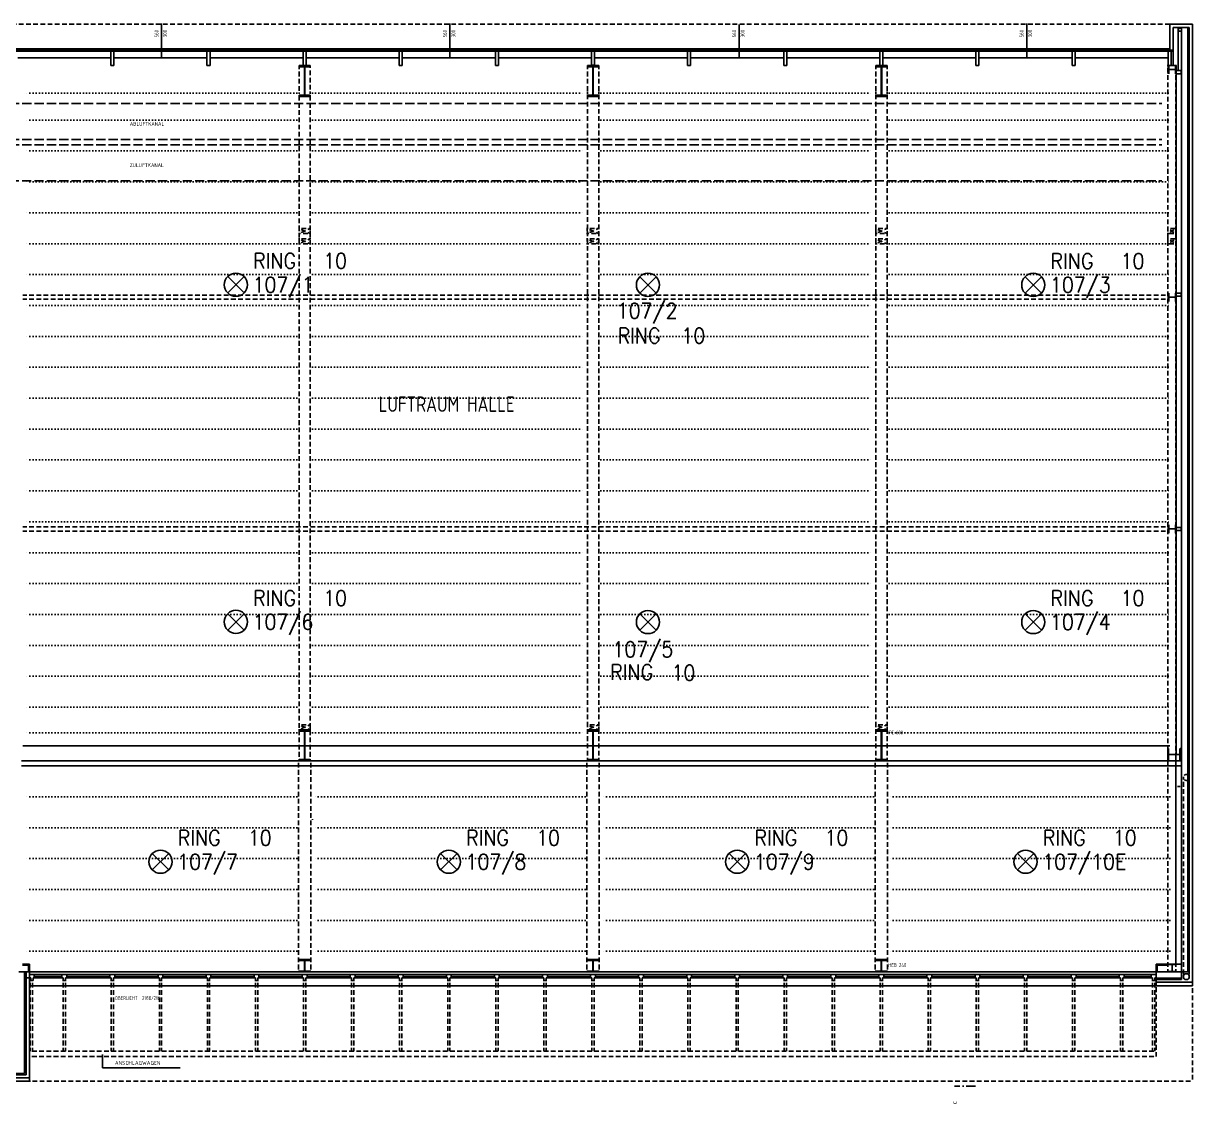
# Model space of a CAD drawing. Extents: x -85 to 7936, y -77 to 3090.
# Drawn here: x 5665 to 7936, y 844 to 2942 of the extents above; entities that cross this region are included whole.
import ezdxf
from ezdxf.enums import TextEntityAlignment as Align

# ---------------------------------------------------------------- set-up
doc = ezdxf.new("R2010")
doc.units = 0
doc.header["$LTSCALE"] = 120
for name, pattern in [('Z$0$ACHSE', [0.115, 0, -0.04, 0.075, 0]), ('Z$0$PUNKT_1MM', [0.05, 0, -0.05]), ('Z$0$STRICH_3_1MM_KANTEN', [0.2, 0.15, -0.05]), ('Z$0$STRICHPUNKT_3_1_1MM_ACHSEN', [0.25, 0.15, -0.05, 0, -0.05])]:
    doc.linetypes.add(name, pattern=pattern)
doc.layers.get('0').update_dxf_attribs({"linetype": 'CONTINUOUS'})
doc.layers.add('SECO-BRAND', color=240, linetype='CONTINUOUS')
doc.layers.add('SECO-BRAND_LOOP', color=81, linetype='CONTINUOUS')
doc.styles.add('ROMANS', font='romans.shx', dxfattribs={"width": 0.9})
doc.styles.add('SMALL', font='ISO.SHX', dxfattribs={"height": 12.5})

# ---------------------------------------------------------------- blocks, each defined once
blk = doc.blocks.new('SecoS-opt')
for p, q in [((0.159, 0.159), (-0.159, -0.159)), ((-0.159, 0.159), (0.159, -0.159))]:
    blk.add_line(p, q)
blk.add_circle((0, 0), 0.225)
at = {"style": 'ROMANS', "width": 0.9, "flags": 1}
for tag, p in [('PRODUKT_1', (-0.344, -0.147)), ('PRODUKT_2', (-0.344, -0.597)), ('TECHNIK', (-0.344, -1.049)), ('SECOPOS', (-0.344, -1.511))]:
    blk.add_attdef(tag, text='', height=0.3, dxfattribs=at).set_placement(p, align=Align.RIGHT)
at = {"color": 81, "style": 'ROMANS', "width": 0.9}
for tag, p in [('MELDERNUMMER', (0.33, -0.131)), ('LINE_1', (0.33, -0.989)), ('LINE_2', (0.33, -1.441)), ('ZUSATZTEXT', (0.33, -1.886))]:
    blk.add_attdef(tag, p, '', height=0.3, dxfattribs=at)
at = {"layer": 'SECO-BRAND_LOOP', "color": 7, "style": 'ROMANS', "width": 0.8, "flags": 8}
blk.add_attdef('RING', (0.33, -0.579), '', height=0.3, dxfattribs=at)
at = {"layer": 'SECO-BRAND_LOOP', "color": 7, "style": 'ROMANS', "width": 0.8}
blk.add_attdef('RINGNUMMER', (1.294, -0.579), '', height=0.3, dxfattribs=at)

msp = doc.modelspace()

# ---------------------------------------------------------------- linework, layer by layer
at = {"color": 252, "linetype": 'Z$0$ACHSE'}
for p, q in [((5091.5, 2940), (7891.5, 2940)), ((6200.5, 2806), (6200.5, 2857.6)), ((6222.5, 2808.4), (6222.5, 2860)), ((6760.5, 2806), (6760.5, 2860)), ((6782.5, 2806), (6782.5, 2860)), ((7320.5, 2806), (7320.5, 2860)), ((7342.5, 2806), (7342.5, 2860)), ((7888.1, 2860), (7888.1, 1100)), ((7903.7, 2860), (7903.7, 1100)), ((6200.5, 2806), (6200.5, 1510)), ((6222.5, 2806), (6222.5, 1510)), ((6760.5, 2808.4), (6760.5, 1510)), ((6782.5, 2808.4), (6782.5, 1510)), ((7320.5, 2808.4), (7320.5, 1510)), ((7342.5, 2808.4), (7342.5, 1510)), ((6200.5, 2543.5), (6222.5, 2543.5)), ((6200.5, 2533.5), (6222.5, 2543.5)), ((6200.5, 2543.5), (6222.5, 2533.5)), ((6200.5, 2533.5), (6200.5, 2543.5)), ((6222.5, 2543.5), (6222.5, 2533.5)), ((6760.2, 2533.5), (6760.2, 2543.5)), ((6760.2, 2543.5), (6782.2, 2543.5)), ((6760.2, 2533.5), (6782.2, 2543.5)), ((6760.2, 2543.5), (6782.2, 2533.5)), ((6782.2, 2543.5), (6782.2, 2533.5)), ((7320.5, 2533.5), (7320.5, 2543.5)), ((7320.5, 2543.5), (7342.5, 2543.5)), ((7320.5, 2533.5), (7342.5, 2543.5)), ((7320.5, 2543.5), (7342.5, 2533.5)), ((7342.5, 2543.5), (7342.5, 2533.5)), ((7888.1, 2533.5), (7903.7, 2543.5)), ((7888.1, 2543.5), (7903.7, 2533.5)), ((7888.1, 2543.5), (7904.2, 2543.5)), ((7888.1, 2533.5), (7888.1, 2543.5)), ((7903.7, 2543.5), (7903.7, 2533.5)), ((6222.5, 2533.5), (6200.5, 2533.5)), ((6200.5, 2523.5), (6222.5, 2523.5)), ((6200.5, 2513.5), (6222.5, 2523.5)), ((6200.5, 2523.5), (6222.5, 2513.5)), ((6200.5, 2513.5), (6200.5, 2523.5)), ((6222.5, 2523.5), (6222.5, 2513.5)), ((6782.2, 2533.5), (6760.2, 2533.5)), ((6760.2, 2513.5), (6760.2, 2523.5)), ((6760.2, 2523.5), (6782.2, 2523.5)), ((6760.2, 2513.5), (6782.2, 2523.5)), ((6760.2, 2523.5), (6782.2, 2513.5)), ((6782.2, 2523.5), (6782.2, 2513.5)), ((7342.5, 2533.5), (7320.5, 2533.5)), ((7320.5, 2513.5), (7320.5, 2523.5)), ((7320.5, 2523.5), (7342.5, 2523.5)), ((7320.5, 2513.5), (7342.5, 2523.5)), ((7320.5, 2523.5), (7342.5, 2513.5)), ((7342.5, 2523.5), (7342.5, 2513.5)), ((7904.2, 2533.5), (7888.1, 2533.5)), ((7888.1, 2523.5), (7903.7, 2513.5)), ((7888.1, 2513.5), (7903.7, 2523.5)), ((7888.1, 2523.5), (7904.2, 2523.5)), ((7888.1, 2513.5), (7888.1, 2523.5)), ((7903.7, 2523.5), (7903.7, 2513.5)), ((6222.5, 2513.5), (6200.5, 2513.5)), ((6782.2, 2513.5), (6760.2, 2513.5)), ((7342.5, 2513.5), (7320.5, 2513.5)), ((7904.2, 2513.5), (7888.1, 2513.5)), ((7888.5, 2414), (5664, 2414)), ((7888.5, 2406), (5664, 2406)), ((7888.5, 1964), (5664, 1964)), ((7888.5, 1956), (5664, 1956)), ((6200.5, 1580), (6222.5, 1580)), ((6200.5, 1570), (6222.5, 1580)), ((6200.5, 1580), (6222.5, 1570)), ((6200.5, 1570), (6200.5, 1580)), ((6222.5, 1570), (6200.5, 1570)), ((6222.5, 1580), (6222.5, 1570)), ((6760.5, 1570), (6760.5, 1580)), ((6760.5, 1580), (6782.5, 1580)), ((6760.5, 1570), (6782.5, 1580)), ((6760.5, 1580), (6782.5, 1570)), ((6782.5, 1570), (6760.5, 1570)), ((6782.5, 1580), (6782.5, 1570)), ((7320.5, 1570), (7320.5, 1580)), ((7320.5, 1580), (7342.5, 1580)), ((7320.5, 1570), (7342.5, 1580)), ((7320.5, 1580), (7342.5, 1570)), ((7342.5, 1570), (7320.5, 1570)), ((7342.5, 1580), (7342.5, 1570)), ((6199.5, 1100), (6199.5, 1510)), ((6223.5, 1100), (6223.5, 1510)), ((6759.5, 1100), (6759.5, 1510)), ((6783.5, 1100), (6783.5, 1510)), ((7319.5, 1100), (7319.5, 1510)), ((7343.5, 1100), (7343.5, 1510)), ((7918, 1090.7), (7918, 1477.6)), ((7929.5, 1090.7), (7929.5, 1477.6)), ((5678.5, 1083.5), (5678.5, 946)), ((5682.9, 1083.5), (5682.9, 946)), ((5742.6, 1083.5), (5742.6, 946)), ((5747, 1083.5), (5747, 946)), ((5835.9, 1083.5), (5835.9, 946)), ((5840.3, 1083.5), (5840.3, 946)), ((5929.3, 1083.5), (5929.3, 946)), ((5933.7, 1083.5), (5933.7, 946)), ((6022.6, 1083.5), (6022.6, 946)), ((6027, 1083.5), (6027, 946)), ((6115.9, 1083.5), (6115.9, 946)), ((6120.3, 1083.5), (6120.3, 946)), ((6209.3, 1083.5), (6209.3, 946)), ((6213.7, 1083.5), (6213.7, 946)), ((6302.6, 1083.5), (6302.6, 946)), ((6307, 1083.5), (6307, 946)), ((6395.9, 1083.5), (6395.9, 946)), ((6400.3, 1083.5), (6400.3, 946)), ((6489.3, 1083.5), (6489.3, 946)), ((6493.7, 1083.5), (6493.7, 946)), ((6582.6, 1083.5), (6582.6, 946)), ((6587, 1083.5), (6587, 946)), ((6675.9, 1083.5), (6675.9, 946)), ((6680.3, 1083.5), (6680.3, 946)), ((6769.3, 1083.5), (6769.3, 946)), ((6773.7, 1083.5), (6773.7, 946)), ((6862.6, 1083.5), (6862.6, 946)), ((6867, 1083.5), (6867, 946)), ((6955.9, 1083.5), (6955.9, 946)), ((6960.3, 1083.5), (6960.3, 946)), ((7049.3, 1083.5), (7049.3, 946)), ((7053.7, 1083.5), (7053.7, 946)), ((7142.6, 1083.5), (7142.6, 946)), ((7147, 1083.5), (7147, 946)), ((7235.9, 1083.5), (7235.9, 946)), ((7240.3, 1083.5), (7240.3, 946)), ((7329.3, 1083.5), (7329.3, 946)), ((7333.7, 1083.5), (7333.7, 946)), ((7422.6, 1083.5), (7422.6, 946)), ((7427, 1083.5), (7427, 946)), ((7515.9, 1083.5), (7515.9, 946)), ((7520.3, 1083.5), (7520.3, 946)), ((7609.3, 1083.5), (7609.3, 946)), ((7613.7, 1083.5), (7613.7, 946)), ((7702.6, 1083.5), (7702.6, 946)), ((7707, 1083.5), (7707, 946)), ((7795.9, 1083.5), (7795.9, 946)), ((7800.3, 1083.5), (7800.3, 946)), ((7858.1, 1083.5), (7858.1, 946)), ((7862.5, 1083.5), (7862.5, 946)), ((7865, 1075), (7865, 936)), ((7936, 1073), (7936, 891)), ((5677, 946), (7865, 946)), ((5677, 936), (7865, 936)), ((5678, 888), (7936, 888))]:
    msp.add_line(p, q, dxfattribs=at)
at = {"color": 252, "linetype": 'Continuous'}
for p, q in [((5933.7, 2941.8), (5933.7, 2875)), ((6493.7, 2941.8), (6493.7, 2875)), ((7055.3, 2939.3), (7055.3, 2875)), ((7613.7, 2941.8), (7613.7, 2877.5)), ((7936, 2940), (7891.5, 2940)), ((7891.5, 2940), (7891.5, 2890)), ((7929.5, 2933.5), (7898, 2933.5)), ((7898, 2933.5), (7898, 2860)), ((7908, 2933.5), (7908, 2850)), ((7908.3, 2932.6), (7914.3, 2932.6)), ((7908.3, 2926.6), (7908.3, 2932.6)), ((7914.3, 2926.6), (7914.3, 2932.6)), ((7914.5, 2824.9), (7914.5, 2933.5)), ((7926.5, 2933.5), (7926.5, 1099.9)), ((7929.5, 2933.5), (7929.5, 1424)), ((7936, 2940), (7936, 1073)), ((6493.7, 2926.7), (6493.7, 2875)), ((7613.7, 2924.2), (7613.7, 2875)), ((7908.3, 2926.6), (7914.3, 2926.6)), ((5085.3, 2889.9), (7898, 2889.9)), ((5091.5, 2892.5), (7891.5, 2892.5)), ((5648.5, 2887.5), (7898, 2887.5)), ((5835.1, 2860), (5835.1, 2887.5)), ((5835.1, 2887.5), (5841.1, 2887.5)), ((5838.1, 2887.5), (5838.1, 2889.9)), ((5841.1, 2860), (5841.1, 2887.5)), ((6021.8, 2887.5), (6027.8, 2887.5)), ((6021.8, 2860), (6021.8, 2887.5)), ((6024.8, 2887.5), (6024.8, 2889.9)), ((6027.8, 2860), (6027.8, 2887.5)), ((6208.5, 2860), (6208.5, 2887.5)), ((6208.5, 2887.5), (6214.5, 2887.5)), ((6211.5, 2887.5), (6211.5, 2889.9)), ((6214.5, 2860), (6214.5, 2887.5)), ((6395.1, 2860), (6395.1, 2887.5)), ((6395.1, 2887.5), (6401.1, 2887.5)), ((6398.1, 2887.5), (6398.1, 2889.9)), ((6401.1, 2860), (6401.1, 2887.5)), ((6581.8, 2860), (6581.8, 2887.5)), ((6581.8, 2887.5), (6587.8, 2887.5)), ((6584.8, 2887.5), (6584.8, 2889.9)), ((6587.8, 2860), (6587.8, 2887.5)), ((6768.5, 2860.8), (6768.5, 2887.5)), ((6768.5, 2887.5), (6774.5, 2887.5)), ((6771.5, 2887.5), (6771.5, 2889.9)), ((6774.5, 2860.8), (6774.5, 2887.5)), ((6955.1, 2860), (6955.1, 2887.5)), ((6955.1, 2887.5), (6961.1, 2887.5)), ((6958.1, 2887.5), (6958.1, 2889.9)), ((6961.1, 2860), (6961.1, 2887.5)), ((7141.8, 2860), (7141.8, 2887.5)), ((7141.8, 2887.5), (7147.8, 2887.5)), ((7144.8, 2887.5), (7144.8, 2889.9)), ((7147.8, 2860), (7147.8, 2887.5)), ((7328.5, 2860), (7328.5, 2887.5)), ((7328.5, 2887.5), (7334.5, 2887.5)), ((7331.5, 2887.5), (7331.5, 2889.9)), ((7334.5, 2860), (7334.5, 2887.5)), ((7515.1, 2860), (7515.1, 2887.5)), ((7515.1, 2887.5), (7521.1, 2887.5)), ((7518.1, 2887.5), (7518.1, 2889.9)), ((7521.1, 2860), (7521.1, 2887.5)), ((7701.8, 2860), (7701.8, 2887.5)), ((7701.8, 2887.5), (7707.8, 2887.5)), ((7704.8, 2887.5), (7704.8, 2889.9)), ((7707.8, 2860), (7707.8, 2887.5)), ((7888.5, 2860), (7888.5, 2887.5)), ((7888.5, 2887.5), (7894.5, 2887.5)), ((7891.5, 2890), (7891.5, 2887.4)), ((7894.5, 2860), (7894.5, 2887.5)), ((5654.5, 2875), (5835.1, 2875)), ((5841.1, 2875), (6021.8, 2875)), ((6027.8, 2875), (6208.5, 2875)), ((6214.5, 2875), (6395.1, 2875)), ((6401.1, 2875), (6581.8, 2875)), ((6587.8, 2875), (6768.5, 2875)), ((6774.5, 2875), (6955.1, 2875)), ((6961.1, 2875), (7141.8, 2875)), ((7147.8, 2875), (7328.5, 2875)), ((7334.5, 2875), (7515.1, 2875)), ((7521.1, 2875), (7701.8, 2875)), ((7707.8, 2875), (7888.5, 2875)), ((7888.5, 2875), (7888.5, 2860)), ((5835.1, 2860), (5841.1, 2860)), ((6021.8, 2860), (6027.8, 2860)), ((6222.5, 2860), (6200.5, 2860)), ((6200.5, 2857.6), (6200.5, 2860)), ((6222.5, 2857.6), (6200.5, 2857.6)), ((6208.5, 2860), (6214.5, 2860)), ((6210.9, 2860), (6210.9, 2800)), ((6211.5, 2860), (6211.5, 2806)), ((6212.1, 2860), (6212.1, 2800)), ((6222.5, 2860), (6222.5, 2857.6)), ((6395.1, 2860), (6401.1, 2860)), ((6581.8, 2860), (6587.8, 2860)), ((6782.5, 2860), (6760.5, 2860)), ((6760.5, 2857.6), (6760.5, 2860)), ((6782.5, 2857.6), (6760.5, 2857.6)), ((6768.5, 2860.8), (6774.5, 2860.8)), ((6770.9, 2860), (6770.9, 2800)), ((6771.5, 2860), (6771.5, 2806)), ((6772.1, 2860), (6772.1, 2800)), ((6782.5, 2860), (6782.5, 2857.6)), ((6955.1, 2860), (6961.1, 2860)), ((7141.8, 2860), (7147.8, 2860)), ((7342.5, 2860), (7320.5, 2860)), ((7320.5, 2857.6), (7320.5, 2860)), ((7342.5, 2857.6), (7320.5, 2857.6)), ((7328.5, 2860), (7334.5, 2860)), ((7330.9, 2860), (7330.9, 2800)), ((7331.5, 2860), (7331.5, 2806)), ((7332.1, 2860), (7332.1, 2800)), ((7342.5, 2860), (7342.5, 2857.6)), ((7515.1, 2860), (7521.1, 2860)), ((7701.8, 2860), (7707.8, 2860)), ((7904.2, 2860), (7888.5, 2860)), ((7888.5, 2860), (7894.5, 2860)), ((7888.5, 2860), (7888.5, 2844)), ((7888.5, 2859.9), (7888.5, 2860)), ((7888.5, 2852), (7903.7, 2852)), ((7889.5, 2860), (7889.5, 2844)), ((7902.7, 2860), (7902.7, 2844)), ((7903.7, 2860), (7903.7, 2844)), ((7903.7, 2850), (7913.7, 2850)), ((7903.7, 2844), (7913.7, 2844)), ((7904.2, 2860), (7904.2, 1522)), ((7913.7, 2844), (7913.7, 2850)), ((7914.5, 2860), (7914.5, 1085)), ((6222.5, 2802.4), (6200.5, 2802.4)), ((6200.5, 2802.4), (6200.5, 2800)), ((6222.5, 2800), (6200.5, 2800)), ((6222.5, 2802.4), (6222.5, 2800)), ((6760.5, 2802.4), (6760.5, 2800)), ((6782.5, 2802.4), (6760.5, 2802.4)), ((6782.5, 2800), (6760.5, 2800)), ((6782.5, 2802.4), (6782.5, 2800)), ((7320.5, 2802.4), (7320.5, 2800)), ((7342.5, 2802.4), (7320.5, 2802.4)), ((7342.5, 2800), (7320.5, 2800)), ((7342.5, 2802.4), (7342.5, 2800)), ((7888.5, 2418), (7888.5, 2402)), ((7888.5, 2410), (7903.7, 2410)), ((7889.5, 2418), (7889.5, 2402)), ((7902.7, 2418), (7902.7, 2402)), ((7903.7, 2418), (7903.7, 2402)), ((7903.7, 2418), (7913.7, 2418)), ((7903.7, 2412), (7913.7, 2412)), ((7913.7, 2412), (7913.7, 2418)), ((7888.5, 1968), (7888.5, 1952)), ((7888.5, 1960), (7903.7, 1960)), ((7889.5, 1968), (7889.5, 1952)), ((7902.7, 1968), (7902.7, 1952)), ((7903.7, 1968), (7903.7, 1952)), ((7903.7, 1963), (7913.7, 1963)), ((7903.7, 1957), (7913.7, 1957)), ((7913.7, 1957), (7913.7, 1963)), ((6222.5, 1570), (6200.5, 1570)), ((6200.5, 1567.6), (6200.5, 1570)), ((6222.5, 1567.6), (6200.5, 1567.6)), ((6210.9, 1570), (6210.9, 1510)), ((6211.5, 1570), (6211.5, 1516)), ((6212.1, 1570), (6212.1, 1510)), ((6222.5, 1570), (6222.5, 1567.6)), ((6782.5, 1570), (6760.5, 1570)), ((6760.5, 1567.6), (6760.5, 1570)), ((6782.5, 1567.6), (6760.5, 1567.6)), ((6770.9, 1570), (6770.9, 1510)), ((6771.5, 1570), (6771.5, 1516)), ((6772.1, 1570), (6772.1, 1510)), ((6782.5, 1570), (6782.5, 1567.6)), ((7342.5, 1570), (7320.5, 1570)), ((7320.5, 1567.6), (7320.5, 1570)), ((7342.5, 1567.6), (7320.5, 1567.6)), ((7330.9, 1570), (7330.9, 1510)), ((7331.5, 1570), (7331.5, 1516)), ((7332.1, 1570), (7332.1, 1510)), ((7342.5, 1570), (7342.5, 1567.6)), ((5664, 1539), (7891.5, 1539)), ((7888.1, 1510), (7888.1, 1534)), ((7889.1, 1510), (7889.1, 1534)), ((7911.1, 1522), (7889.1, 1522)), ((7903.7, 1522), (7903.7, 1115.2)), ((7911.1, 1510), (7911.1, 1534)), ((7912.1, 1510), (7912.1, 1534)), ((7912.1, 1534), (7914.5, 1534)), ((7914.5, 1534), (7914.5, 1510)), ((5661.5, 1510), (7914.5, 1510)), ((7914.5, 1500), (5661.5, 1500)), ((6222.5, 1512.4), (6200.5, 1512.4)), ((6200.5, 1512.4), (6200.5, 1510)), ((6222.5, 1510), (6200.5, 1510)), ((6222.5, 1512.4), (6222.5, 1510)), ((6760.5, 1512.4), (6760.5, 1510)), ((6782.5, 1512.4), (6760.5, 1512.4)), ((6782.5, 1510), (6760.5, 1510)), ((6782.5, 1512.4), (6782.5, 1510)), ((7320.5, 1512.4), (7320.5, 1510)), ((7342.5, 1512.4), (7320.5, 1512.4)), ((7342.5, 1510), (7320.5, 1510)), ((7342.5, 1512.4), (7342.5, 1510)), ((7912.1, 1510), (7914.5, 1510)), ((7906.5, 1460), (7911.5, 1460)), ((7929.5, 1424), (7929.5, 1100)), ((6226.5, 1396.7), (6226.5, 1395)), ((5663.5, 1115.2), (5677, 1115.2)), ((5663.5, 1113.2), (5675, 1113.2)), ((5675, 1113.2), (5675, 1100)), ((5677, 1115.2), (5677, 1100)), ((6223.5, 1124.1), (6199.5, 1124.1)), ((6199.5, 1122.4), (6199.5, 1124.1)), ((6223.5, 1124), (6199.5, 1124)), ((6223.5, 1122.4), (6199.5, 1122.4)), ((6211, 1122.4), (6211, 1100)), ((6212, 1122.4), (6212, 1100)), ((6223.5, 1124.1), (6223.5, 1122.4)), ((6759.5, 1122.4), (6759.5, 1124.1)), ((6783.5, 1124.1), (6759.5, 1124.1)), ((6783.5, 1124), (6759.5, 1124)), ((6783.5, 1122.4), (6759.5, 1122.4)), ((6771, 1122.4), (6771, 1100)), ((6772, 1122.4), (6772, 1100)), ((6783.5, 1124.1), (6783.5, 1122.4)), ((7319.5, 1122.4), (7319.5, 1124.1)), ((7343.5, 1124.1), (7319.5, 1124.1)), ((7343.5, 1124), (7319.5, 1124)), ((7343.5, 1122.4), (7319.5, 1122.4)), ((7331, 1122.4), (7331, 1100)), ((7332, 1122.4), (7332, 1100)), ((7343.5, 1124.1), (7343.5, 1122.4)), ((7888.1, 1115.2), (7865, 1115.2)), ((7865, 1115.2), (7865, 1100)), ((7867, 1113.2), (7867, 1100)), ((7888.1, 1113.2), (7867, 1113.2)), ((7904.1, 1115.2), (7888.1, 1115.2)), ((7904.1, 1114.2), (7888.1, 1114.2)), ((7896.1, 1115.2), (7896.1, 1100)), ((7904.1, 1115.2), (7914.5, 1115.2)), ((5656.4, 1100), (7891.5, 1100)), ((5667.5, 903), (5667.5, 1100)), ((5670.5, 900), (5670.5, 1100)), ((5677, 888), (5677, 1100)), ((5677, 1095), (7865, 1095)), ((5686.4, 1088.5), (5686.4, 1095)), ((5686.4, 1091), (5740.1, 1091)), ((5740.1, 1088.5), (5740.1, 1095)), ((5749.5, 1088.5), (5749.5, 1095)), ((5749.5, 1091), (5833.4, 1091)), ((5833.4, 1088.5), (5833.4, 1095)), ((5842.8, 1088.5), (5842.8, 1095)), ((5842.8, 1091), (5926.8, 1091)), ((5926.8, 1088.5), (5926.8, 1095)), ((5936.2, 1088.5), (5936.2, 1095)), ((5936.2, 1091), (6020.1, 1091)), ((6020.1, 1088.5), (6020.1, 1095)), ((6029.5, 1088.5), (6029.5, 1095)), ((6029.5, 1091), (6113.4, 1091)), ((6113.4, 1088.5), (6113.4, 1095)), ((6122.8, 1088.5), (6122.8, 1095)), ((6122.8, 1091), (6206.8, 1091)), ((6223.5, 1101.7), (6199.5, 1101.7)), ((6199.5, 1101.7), (6199.5, 1100)), ((6223.5, 1100), (6199.5, 1100)), ((6206.8, 1088.5), (6206.8, 1095)), ((6216.2, 1088.5), (6216.2, 1095)), ((6216.2, 1091), (6300.1, 1091)), ((6223.5, 1101.7), (6223.5, 1100)), ((6300.1, 1088.5), (6300.1, 1095)), ((6309.5, 1088.5), (6309.5, 1095)), ((6309.5, 1091), (6393.4, 1091)), ((6393.4, 1088.5), (6393.4, 1095)), ((6402.8, 1088.5), (6402.8, 1095)), ((6402.8, 1091), (6486.8, 1091)), ((6486.8, 1088.5), (6486.8, 1095)), ((6496.2, 1088.5), (6496.2, 1095)), ((6496.2, 1091), (6580.1, 1091)), ((6580.1, 1088.5), (6580.1, 1095)), ((6589.5, 1088.5), (6589.5, 1095)), ((6589.5, 1091), (6673.4, 1091)), ((6673.4, 1088.5), (6673.4, 1095)), ((6682.8, 1088.5), (6682.8, 1095)), ((6682.8, 1091), (6766.8, 1091)), ((6759.5, 1101.7), (6759.5, 1100)), ((6783.5, 1101.7), (6759.5, 1101.7)), ((6783.5, 1100), (6759.5, 1100)), ((6766.8, 1088.5), (6766.8, 1095)), ((6776.2, 1088.5), (6776.2, 1095)), ((6776.2, 1091), (6860.1, 1091)), ((6783.5, 1101.7), (6783.5, 1100)), ((6860.1, 1088.5), (6860.1, 1095)), ((6869.5, 1088.5), (6869.5, 1095)), ((6869.5, 1091), (6953.4, 1091)), ((6953.4, 1088.5), (6953.4, 1095)), ((6962.8, 1088.5), (6962.8, 1095)), ((6962.8, 1091), (7046.8, 1091)), ((7046.8, 1088.5), (7046.8, 1095)), ((7056.2, 1088.5), (7056.2, 1095)), ((7056.2, 1091), (7140.1, 1091)), ((7140.1, 1088.5), (7140.1, 1095)), ((7149.5, 1088.5), (7149.5, 1095)), ((7149.5, 1091), (7233.4, 1091)), ((7233.4, 1088.5), (7233.4, 1095)), ((7242.8, 1088.5), (7242.8, 1095)), ((7242.8, 1091), (7326.8, 1091)), ((7319.5, 1101.7), (7319.5, 1100)), ((7343.5, 1101.7), (7319.5, 1101.7)), ((7343.5, 1100), (7319.5, 1100)), ((7326.8, 1088.5), (7326.8, 1095)), ((7336.2, 1088.5), (7336.2, 1095)), ((7336.2, 1091), (7420.1, 1091)), ((7343.5, 1101.7), (7343.5, 1100)), ((7420.1, 1088.5), (7420.1, 1095)), ((7429.5, 1088.5), (7429.5, 1095)), ((7429.5, 1091), (7513.4, 1091)), ((7513.4, 1088.5), (7513.4, 1095)), ((7522.8, 1088.5), (7522.8, 1095)), ((7522.8, 1091), (7606.8, 1091)), ((7606.8, 1088.5), (7606.8, 1095)), ((7616.2, 1088.5), (7616.2, 1095)), ((7616.2, 1091), (7700.1, 1091)), ((7700.1, 1088.5), (7700.1, 1095)), ((7709.5, 1088.5), (7709.5, 1095)), ((7709.5, 1091), (7793.4, 1091)), ((7793.4, 1088.5), (7793.4, 1095)), ((7802.8, 1088.5), (7802.8, 1095)), ((7802.8, 1091), (7855.6, 1091)), ((7855.6, 1088.5), (7855.6, 1095)), ((7865, 1088.5), (7865, 1100)), ((7904.1, 1101), (7888.1, 1101)), ((7904.1, 1100), (7888.1, 1100)), ((7929.5, 1100), (7891.5, 1100)), ((7906.5, 1101.6), (7906.5, 1100)), ((5679.5, 1088.5), (5670.5, 1088.5)), ((7865, 1073), (5677, 1073)), ((5679.5, 1088.5), (5679.5, 1083.5)), ((5679.5, 1083.5), (5683.9, 1083.5)), ((5683.9, 1088.5), (5683.9, 1083.5)), ((5683.9, 1088.5), (5686.4, 1088.5)), ((5685.4, 1088.5), (5740.1, 1088.5)), ((5742.6, 1088.5), (5740.1, 1088.5)), ((5742.6, 1088.5), (5742.6, 1083.5)), ((5747, 1083.5), (5742.6, 1083.5)), ((5747, 1088.5), (5747, 1083.5)), ((5747, 1088.5), (5749.5, 1088.5)), ((5749.5, 1088.5), (5833.4, 1088.5)), ((5835.9, 1088.5), (5833.4, 1088.5)), ((5835.9, 1088.5), (5835.9, 1083.5)), ((5840.3, 1083.5), (5835.9, 1083.5)), ((5840.3, 1088.5), (5840.3, 1083.5)), ((5840.3, 1088.5), (5842.8, 1088.5)), ((5842.8, 1088.5), (5926.8, 1088.5)), ((5929.3, 1088.5), (5926.8, 1088.5)), ((5929.3, 1088.5), (5929.3, 1083.5)), ((5933.7, 1083.5), (5929.3, 1083.5)), ((5933.7, 1088.5), (5933.7, 1083.5)), ((5933.7, 1088.5), (5936.2, 1088.5)), ((5936.2, 1088.5), (6020.1, 1088.5)), ((6022.6, 1088.5), (6020.1, 1088.5)), ((6022.6, 1088.5), (6022.6, 1083.5)), ((6027, 1083.5), (6022.6, 1083.5)), ((6027, 1088.5), (6027, 1083.5)), ((6027, 1088.5), (6029.5, 1088.5)), ((6029.5, 1088.5), (6113.4, 1088.5)), ((6115.9, 1088.5), (6113.4, 1088.5)), ((6115.9, 1088.5), (6115.9, 1083.5)), ((6120.3, 1083.5), (6115.9, 1083.5)), ((6120.3, 1088.5), (6120.3, 1083.5)), ((6120.3, 1088.5), (6122.8, 1088.5)), ((6122.8, 1088.5), (6206.8, 1088.5)), ((6209.3, 1088.5), (6206.8, 1088.5)), ((6209.3, 1088.5), (6209.3, 1083.5)), ((6209.3, 1083.5), (6213.7, 1083.5)), ((6213.7, 1088.5), (6213.7, 1083.5)), ((6213.7, 1088.5), (6216.2, 1088.5)), ((6216.2, 1088.5), (6300.1, 1088.5)), ((6302.6, 1088.5), (6300.1, 1088.5)), ((6302.6, 1088.5), (6302.6, 1083.5)), ((6302.6, 1083.5), (6307, 1083.5)), ((6307, 1088.5), (6307, 1083.5)), ((6307, 1088.5), (6309.5, 1088.5)), ((6309.5, 1088.5), (6393.4, 1088.5)), ((6395.9, 1088.5), (6393.4, 1088.5)), ((6395.9, 1088.5), (6395.9, 1083.5)), ((6395.9, 1083.5), (6400.3, 1083.5)), ((6400.3, 1088.5), (6400.3, 1083.5)), ((6400.3, 1088.5), (6402.8, 1088.5)), ((6402.8, 1088.5), (6486.8, 1088.5)), ((6489.3, 1088.5), (6486.8, 1088.5)), ((6489.3, 1088.5), (6489.3, 1083.5)), ((6489.3, 1083.5), (6493.7, 1083.5)), ((6493.7, 1088.5), (6493.7, 1083.5)), ((6493.7, 1088.5), (6496.2, 1088.5)), ((6496.2, 1088.5), (6580.1, 1088.5)), ((6582.6, 1088.5), (6580.1, 1088.5)), ((6582.6, 1088.5), (6582.6, 1083.5)), ((6582.6, 1083.5), (6587, 1083.5)), ((6587, 1088.5), (6587, 1083.5)), ((6587, 1088.5), (6589.5, 1088.5)), ((6589.5, 1088.5), (6673.4, 1088.5)), ((6675.9, 1088.5), (6673.4, 1088.5)), ((6675.9, 1088.5), (6675.9, 1083.5)), ((6675.9, 1083.5), (6680.3, 1083.5)), ((6680.3, 1088.5), (6680.3, 1083.5)), ((6680.3, 1088.5), (6682.8, 1088.5)), ((6682.8, 1088.5), (6766.8, 1088.5)), ((6769.3, 1088.5), (6766.8, 1088.5)), ((6769.3, 1088.5), (6769.3, 1083.5)), ((6769.3, 1083.5), (6773.7, 1083.5)), ((6773.7, 1088.5), (6773.7, 1083.5)), ((6773.7, 1088.5), (6776.2, 1088.5)), ((6776.2, 1088.5), (6860.1, 1088.5)), ((6862.6, 1088.5), (6860.1, 1088.5)), ((6862.6, 1088.5), (6862.6, 1083.5)), ((6862.6, 1083.5), (6867, 1083.5)), ((6867, 1088.5), (6867, 1083.5)), ((6867, 1088.5), (6869.5, 1088.5)), ((6869.5, 1088.5), (6953.4, 1088.5)), ((6955.9, 1088.5), (6953.4, 1088.5)), ((6955.9, 1088.5), (6955.9, 1083.5)), ((6955.9, 1083.5), (6960.3, 1083.5)), ((6960.3, 1088.5), (6960.3, 1083.5)), ((6960.3, 1088.5), (6962.8, 1088.5)), ((6962.8, 1088.5), (7046.8, 1088.5)), ((7049.3, 1088.5), (7046.8, 1088.5)), ((7049.3, 1088.5), (7049.3, 1083.5)), ((7049.3, 1083.5), (7053.7, 1083.5)), ((7053.7, 1088.5), (7053.7, 1083.5)), ((7053.7, 1088.5), (7056.2, 1088.5)), ((7056.2, 1088.5), (7140.1, 1088.5)), ((7142.6, 1088.5), (7140.1, 1088.5)), ((7142.6, 1088.5), (7142.6, 1083.5)), ((7142.6, 1083.5), (7147, 1083.5)), ((7147, 1088.5), (7147, 1083.5)), ((7147, 1088.5), (7149.5, 1088.5)), ((7149.5, 1088.5), (7233.4, 1088.5)), ((7235.9, 1088.5), (7233.4, 1088.5)), ((7235.9, 1088.5), (7235.9, 1083.5)), ((7235.9, 1083.5), (7240.3, 1083.5)), ((7240.3, 1088.5), (7242.8, 1088.5)), ((7240.3, 1088.5), (7240.3, 1083.5)), ((7242.8, 1088.5), (7326.8, 1088.5)), ((7329.3, 1088.5), (7326.8, 1088.5)), ((7329.3, 1088.5), (7329.3, 1083.5)), ((7329.3, 1083.5), (7333.7, 1083.5)), ((7333.7, 1088.5), (7333.7, 1083.5)), ((7333.7, 1088.5), (7336.2, 1088.5)), ((7336.2, 1088.5), (7420.1, 1088.5)), ((7422.6, 1088.5), (7420.1, 1088.5)), ((7422.6, 1088.5), (7422.6, 1083.5)), ((7427, 1083.5), (7422.6, 1083.5)), ((7427, 1088.5), (7427, 1083.5)), ((7427, 1088.5), (7429.5, 1088.5)), ((7429.5, 1088.5), (7513.4, 1088.5)), ((7515.9, 1088.5), (7513.4, 1088.5)), ((7515.9, 1088.5), (7515.9, 1083.5)), ((7520.3, 1083.5), (7515.9, 1083.5)), ((7520.3, 1088.5), (7520.3, 1083.5)), ((7520.3, 1088.5), (7522.8, 1088.5)), ((7522.8, 1088.5), (7606.8, 1088.5)), ((7609.3, 1088.5), (7606.8, 1088.5)), ((7609.3, 1088.5), (7609.3, 1083.5)), ((7613.7, 1083.5), (7609.3, 1083.5)), ((7613.7, 1088.5), (7613.7, 1083.5)), ((7613.7, 1088.5), (7616.2, 1088.5)), ((7616.2, 1088.5), (7700.1, 1088.5)), ((7702.6, 1088.5), (7700.1, 1088.5)), ((7702.6, 1088.5), (7702.6, 1083.5)), ((7707, 1083.5), (7702.6, 1083.5)), ((7707, 1088.5), (7707, 1083.5)), ((7707, 1088.5), (7709.5, 1088.5)), ((7709.5, 1088.5), (7793.4, 1088.5)), ((7795.9, 1088.5), (7793.4, 1088.5)), ((7795.9, 1088.5), (7795.9, 1083.5)), ((7800.3, 1083.5), (7795.9, 1083.5)), ((7800.3, 1088.5), (7800.3, 1083.5)), ((7800.3, 1088.5), (7802.8, 1088.5)), ((7802.8, 1088.5), (7855.6, 1088.5)), ((7858.1, 1088.5), (7855.6, 1088.5)), ((7858.1, 1088.5), (7858.1, 1083.5)), ((7862.5, 1083.5), (7858.1, 1083.5)), ((7862.5, 1088.5), (7862.5, 1083.5)), ((7862.5, 1088.5), (7865, 1088.5)), ((7865, 1088.5), (7865, 1073)), ((7914.5, 1088), (7865, 1088)), ((7914.5, 1085), (7865, 1085)), ((7936, 1080), (7865, 1080)), ((7865, 1073), (7936, 1073)), ((5818.6, 913.6), (5818.6, 939.7)), ((5818.6, 913.6), (5969.6, 913.6)), ((5677, 894.5), (5045, 894.5)), ((5678, 888), (5045, 888)), ((5667.5, 903), (5066.5, 903)), ((5670.5, 900), (5066.5, 900))]:
    msp.add_line(p, q, dxfattribs=at)
at = {"color": 252, "linetype": 'Z$0$PUNKT_1MM'}
for p, q in [((6196.5, 2806), (5666.5, 2806)), ((6226.5, 2806), (6756.5, 2806)), ((6786.5, 2806), (7316.5, 2806)), ((7346.5, 2806), (7891.5, 2806)), ((6196.5, 2754), (5666.5, 2754)), ((6226.5, 2754), (6756.5, 2754)), ((6786.5, 2754), (7316.5, 2754)), ((7346.5, 2754), (7891.5, 2754)), ((6196.5, 2694), (5666.5, 2694)), ((6226.5, 2694), (6756.5, 2694)), ((6786.5, 2694), (7316.5, 2694)), ((7346.5, 2694), (7891.5, 2694)), ((6196.5, 2634), (5666.5, 2634)), ((6226.5, 2634), (6756.5, 2634)), ((6786.5, 2634), (7316.5, 2634)), ((7346.5, 2634), (7891.5, 2634)), ((6196.5, 2574), (5666.5, 2574)), ((6226.5, 2574), (6756.5, 2574)), ((6786.5, 2574), (7316.5, 2574)), ((7346.5, 2574), (7891.5, 2574)), ((6196.5, 2514), (5666.5, 2514)), ((6226.5, 2514), (6756.5, 2514)), ((6786.5, 2514), (7316.5, 2514)), ((7346.5, 2514), (7891.5, 2514)), ((6196.5, 2454), (5666.5, 2454)), ((6226.5, 2454), (6756.5, 2454)), ((6786.5, 2454), (7316.5, 2454)), ((7346.5, 2454), (7891.5, 2454)), ((6196.5, 2394), (5666.5, 2394)), ((6226.5, 2394), (6756.5, 2394)), ((6786.5, 2394), (7316.5, 2394)), ((7346.5, 2394), (7891.5, 2394)), ((6196.5, 2334), (5666.5, 2334)), ((6226.5, 2334), (6756.5, 2334)), ((6786.5, 2334), (7316.5, 2334)), ((7346.5, 2334), (7891.5, 2334)), ((6196.5, 2274), (5666.5, 2274)), ((6226.5, 2274), (6756.5, 2274)), ((6786.5, 2274), (7316.5, 2274)), ((7346.5, 2274), (7891.5, 2274)), ((6196.5, 2214), (5666.5, 2214)), ((6226.5, 2214), (6756.5, 2214)), ((6786.5, 2214), (7316.5, 2214)), ((7346.5, 2214), (7891.5, 2214)), ((6196.5, 2154), (5666.5, 2154)), ((6226.5, 2154), (6756.5, 2154)), ((6786.5, 2154), (7316.5, 2154)), ((7346.5, 2154), (7891.5, 2154)), ((6196.5, 2094), (5666.5, 2094)), ((6226.5, 2094), (6756.5, 2094)), ((6786.5, 2094), (7316.5, 2094)), ((7346.5, 2094), (7891.5, 2094)), ((6196.5, 2034), (5666.5, 2034)), ((6226.5, 2034), (6756.5, 2034)), ((6786.5, 2034), (7316.5, 2034)), ((7346.5, 2034), (7891.5, 2034)), ((6196.5, 1974), (5666.5, 1974)), ((6226.5, 1974), (6756.5, 1974)), ((6786.5, 1974), (7316.5, 1974)), ((7346.5, 1974), (7891.5, 1974)), ((6196.5, 1914), (5666.5, 1914)), ((6226.5, 1914), (6756.5, 1914)), ((6786.5, 1914), (7316.5, 1914)), ((7346.5, 1914), (7891.5, 1914)), ((6196.5, 1854), (5666.5, 1854)), ((6226.5, 1854), (6756.5, 1854)), ((6786.5, 1854), (7316.5, 1854)), ((7346.5, 1854), (7891.5, 1854)), ((6196.5, 1794), (5666.5, 1794)), ((6226.5, 1794), (6756.5, 1794)), ((6786.5, 1794), (7316.5, 1794)), ((7346.5, 1794), (7891.5, 1794)), ((6196.5, 1734), (5666.5, 1734)), ((6226.5, 1734), (6756.5, 1734)), ((6786.5, 1734), (7316.5, 1734)), ((7346.5, 1734), (7891.5, 1734)), ((6196.5, 1674), (5666.5, 1674)), ((6226.5, 1674), (6756.5, 1674)), ((6786.5, 1674), (7316.5, 1674)), ((7346.5, 1674), (7891.5, 1674)), ((6196.5, 1614), (5666.5, 1614)), ((6226.5, 1614), (6756.5, 1614)), ((6786.5, 1614), (7316.5, 1614)), ((7346.5, 1614), (7891.5, 1614)), ((6196.5, 1564), (5666.5, 1564)), ((6226.5, 1564), (6756.5, 1564)), ((6786.5, 1564), (7316.5, 1564)), ((7346.5, 1564), (7891.5, 1564)), ((6196.5, 1500), (5666.5, 1500)), ((6756.5, 1500), (6226.5, 1500)), ((7316.5, 1500), (6786.5, 1500)), ((7876.5, 1500), (7346.5, 1500)), ((6196.5, 1440), (5666.5, 1440)), ((6756.5, 1440), (6226.5, 1440)), ((7316.5, 1440), (6786.5, 1440)), ((7891.5, 1440), (7346.5, 1440)), ((6196.5, 1380), (5666.5, 1380)), ((6756.5, 1380), (6226.5, 1380)), ((7316.5, 1380), (6786.5, 1380)), ((7891.5, 1380), (7346.5, 1380)), ((6196.5, 1320), (5666.5, 1320)), ((6756.5, 1320), (6226.5, 1320)), ((7316.5, 1320), (6786.5, 1320)), ((7891.5, 1320), (7346.5, 1320)), ((6196.5, 1260), (5666.5, 1260)), ((6756.5, 1260), (6226.5, 1260)), ((7316.5, 1260), (6786.5, 1260)), ((7891.5, 1260), (7346.5, 1260)), ((6196.5, 1200), (5666.5, 1200)), ((6756.5, 1200), (6226.5, 1200)), ((7316.5, 1200), (6786.5, 1200)), ((7891.5, 1200), (7346.5, 1200)), ((6196.5, 1140), (5666.5, 1140)), ((6756.5, 1140), (6226.5, 1140)), ((7316.5, 1140), (6786.5, 1140)), ((7891.5, 1140), (7346.5, 1140))]:
    msp.add_line(p, q, dxfattribs=at)
at = {"color": 252, "linetype": 'Z$0$STRICH_3_1MM_KANTEN'}
for p, q in [((5638.9, 2786.2), (7876.5, 2786.2)), ((5638.8, 2716.2), (7876.5, 2716.2)), ((5638.8, 2706.2), (7876.5, 2706.2)), ((5638.6, 2636.2), (7876.5, 2636.2))]:
    msp.add_line(p, q, dxfattribs=at)
at = {"color": 252, "linetype": 'Z$0$STRICHPUNKT_3_1_1MM_ACHSEN'}
msp.add_line((7514.2, 877.8), (7473.7, 877.8), dxfattribs=at)
at = {"color": 252, "linetype": 'Z$0$ACHSE'}
for start, end in [(0, 180), (180, 0)]:
    msp.add_arc((7923.7, 1477.6), 5.75, start, end, dxfattribs=at)
at = {"color": 252, "linetype": 'Continuous'}
for start, end in [(0, 180), (180, 0)]:
    msp.add_arc((7923.7, 1090.7), 5.75, start, end, dxfattribs=at)

# ---------------------------------------------------------------- block references
at = {"layer": 'SECO-BRAND'}
ref = msp.add_blockref('SecoS-opt', (6077.9, 2434.3, 280), dxfattribs=dict(at, xscale=100, yscale=100, zscale=100))
ref.add_attrib('MELDERNUMMER', '107/1', (6110.4, 2419.3, -27720), dxfattribs={"layer": '0', "color": 81, "height": 30, "style": 'ROMANS', "width": 0.9})
ref.add_attrib('RINGNUMMER', '10', (6247.5, 2465.6, -27720), dxfattribs={"layer": 'SECO-BRAND_LOOP', "color": 7, "height": 30, "style": 'ROMANS', "width": 0.9})
ref.add_attrib('RING', 'RING', (6111.5, 2465.6, -27720), dxfattribs={"layer": 'SECO-BRAND_LOOP', "color": 7, "height": 30, "style": 'ROMANS', "width": 0.9, "flags": 8})
ref = msp.add_blockref('SecoS-opt', (7626.5, 2434, 280), dxfattribs=dict(at, xscale=100, yscale=100, zscale=100))
ref.add_attrib('MELDERNUMMER', '107/3', (7659, 2418.9, -27720), dxfattribs={"layer": '0', "color": 81, "height": 30, "style": 'ROMANS', "width": 0.9})
ref.add_attrib('RINGNUMMER', '10', (7796.1, 2465.2, -27720), dxfattribs={"layer": 'SECO-BRAND_LOOP', "color": 7, "height": 30, "style": 'ROMANS', "width": 0.9})
ref.add_attrib('RING', 'RING', (7660.1, 2465.2, -27720), dxfattribs={"layer": 'SECO-BRAND_LOOP', "color": 7, "height": 30, "style": 'ROMANS', "width": 0.9, "flags": 8})
ref = msp.add_blockref('SecoS-opt', (6878.2, 2434, 280), dxfattribs=dict(at, xscale=100, yscale=100, zscale=100))
ref.add_attrib('MELDERNUMMER', '107/2', (6817.5, 2368.8, -27720), dxfattribs={"layer": '0', "color": 81, "height": 30, "style": 'ROMANS', "width": 0.9})
ref.add_attrib('RINGNUMMER', '10', (6943.1, 2320.4, -27720), dxfattribs={"layer": 'SECO-BRAND_LOOP', "color": 7, "height": 30, "style": 'ROMANS', "width": 0.9})
ref.add_attrib('RING', 'RING', (6819.3, 2320.4, -27720), dxfattribs={"layer": 'SECO-BRAND_LOOP', "color": 7, "height": 30, "style": 'ROMANS', "width": 0.9, "flags": 8})
ref = msp.add_blockref('SecoS-opt', (6077.9, 1779.6, 280), dxfattribs=dict(at, xscale=100, yscale=100, zscale=100))
ref.add_attrib('MELDERNUMMER', '107/6', (6110.4, 1764.6, -27720), dxfattribs={"layer": '0', "color": 81, "height": 30, "style": 'ROMANS', "width": 0.9})
ref.add_attrib('RINGNUMMER', '10', (6247.5, 1810.9, -27720), dxfattribs={"layer": 'SECO-BRAND_LOOP', "color": 7, "height": 30, "style": 'ROMANS', "width": 0.9})
ref.add_attrib('RING', 'RING', (6111.5, 1810.9, -27720), dxfattribs={"layer": 'SECO-BRAND_LOOP', "color": 7, "height": 30, "style": 'ROMANS', "width": 0.9, "flags": 8})
ref = msp.add_blockref('SecoS-opt', (7626.5, 1779.3), dxfattribs=dict(at, xscale=100, yscale=100, zscale=100))
ref.add_attrib('MELDERNUMMER', '107/4', (7659, 1764.3), dxfattribs={"layer": '0', "color": 81, "height": 30, "style": 'ROMANS', "width": 0.9})
ref.add_attrib('RINGNUMMER', '10', (7796.1, 1810.6), dxfattribs={"layer": 'SECO-BRAND_LOOP', "color": 7, "height": 30, "style": 'ROMANS', "width": 0.9})
ref.add_attrib('RING', 'RING', (7660.1, 1810.6), dxfattribs={"layer": 'SECO-BRAND_LOOP', "color": 7, "height": 30, "style": 'ROMANS', "width": 0.9, "flags": 8})
ref = msp.add_blockref('SecoS-opt', (6878.2, 1779.3), dxfattribs=dict(at, xscale=100, yscale=100, zscale=100))
ref.add_attrib('MELDERNUMMER', '107/5', (6809.2, 1711.3), dxfattribs={"layer": '0', "color": 81, "height": 30, "style": 'ROMANS', "width": 0.9})
ref.add_attrib('RINGNUMMER', '10', (6924, 1666), dxfattribs={"layer": 'SECO-BRAND_LOOP', "color": 7, "height": 30, "style": 'ROMANS', "width": 0.9})
ref.add_attrib('RING', 'RING', (6805, 1667.1), dxfattribs={"layer": 'SECO-BRAND_LOOP', "color": 7, "height": 30, "style": 'ROMANS', "width": 0.9, "flags": 8})
ref = msp.add_blockref('SecoS-opt', (5931.5, 1314, 280), dxfattribs=dict(at, xscale=100, yscale=100, zscale=100))
ref.add_attrib('MELDERNUMMER', '107/7', (5964, 1298.9, -27720), dxfattribs={"layer": '0', "color": 81, "height": 30, "style": 'ROMANS', "width": 0.9})
ref.add_attrib('RINGNUMMER', '10', (6101.1, 1345.3, -27720), dxfattribs={"layer": 'SECO-BRAND_LOOP', "color": 7, "height": 30, "style": 'ROMANS', "width": 0.9})
ref.add_attrib('RING', 'RING', (5965.1, 1345.3, -27720), dxfattribs={"layer": 'SECO-BRAND_LOOP', "color": 7, "height": 30, "style": 'ROMANS', "width": 0.9, "flags": 8})
ref = msp.add_blockref('SecoS-opt', (6491.5, 1314, 280), dxfattribs=dict(at, xscale=100, yscale=100, zscale=100))
ref.add_attrib('MELDERNUMMER', '107/8', (6524, 1298.9, -27720), dxfattribs={"layer": '0', "color": 81, "height": 30, "style": 'ROMANS', "width": 0.9})
ref.add_attrib('RINGNUMMER', '10', (6661.1, 1345.3, -27720), dxfattribs={"layer": 'SECO-BRAND_LOOP', "color": 7, "height": 30, "style": 'ROMANS', "width": 0.9})
ref.add_attrib('RING', 'RING', (6525.1, 1345.3, -27720), dxfattribs={"layer": 'SECO-BRAND_LOOP', "color": 7, "height": 30, "style": 'ROMANS', "width": 0.9, "flags": 8})
ref = msp.add_blockref('SecoS-opt', (7051.5, 1314, 280), dxfattribs=dict(at, xscale=100, yscale=100, zscale=100))
ref.add_attrib('MELDERNUMMER', '107/9', (7084, 1298.9, -27720), dxfattribs={"layer": '0', "color": 81, "height": 30, "style": 'ROMANS', "width": 0.9})
ref.add_attrib('RINGNUMMER', '10', (7221.1, 1345.3, -27720), dxfattribs={"layer": 'SECO-BRAND_LOOP', "color": 7, "height": 30, "style": 'ROMANS', "width": 0.9})
ref.add_attrib('RING', 'RING', (7085.1, 1345.3, -27720), dxfattribs={"layer": 'SECO-BRAND_LOOP', "color": 7, "height": 30, "style": 'ROMANS', "width": 0.9, "flags": 8})
ref = msp.add_blockref('SecoS-opt', (7611.5, 1314, 280), dxfattribs=dict(at, xscale=100, yscale=100, zscale=100))
ref.add_attrib('MELDERNUMMER', '107/10E', (7644, 1298.9, -27720), dxfattribs={"layer": '0', "color": 81, "height": 30, "style": 'ROMANS', "width": 0.9})
ref.add_attrib('RINGNUMMER', '10', (7781.1, 1345.3, -27720), dxfattribs={"layer": 'SECO-BRAND_LOOP', "color": 7, "height": 30, "style": 'ROMANS', "width": 0.9})
ref.add_attrib('RING', 'RING', (7645.1, 1345.3, -27720), dxfattribs={"layer": 'SECO-BRAND_LOOP', "color": 7, "height": 30, "style": 'ROMANS', "width": 0.9, "flags": 8})

# ---------------------------------------------------------------- texts
at = {"color": 252, "style": 'SMALL'}
for s, width, p in [('560', 0.816807, (5920.2, 2914.5)), ('300', 0.867857, (5936.5, 2914.5)), ('560', 0.816807, (6480.2, 2914.5)), ('300', 0.867857, (6496.5, 2914.5)), ('560', 0.816807, (7041.9, 2914.5)), ('300', 0.867857, (7058.2, 2914.5)), ('560', 0.816807, (7600.2, 2914.5)), ('300', 0.867857, (7616.5, 2914.5))]:
    msp.add_text(s, height=7.5, rotation=90, dxfattribs=dict(at, width=width)).set_placement(p, align=Align.TOP_LEFT)
for s, height, width, p in [('ABLUFTKANAL', 7.5, 0.885714, (5871.9, 2750.3)), ('ZULUFTKANAL', 7.5, 0.885714, (5871.9, 2670.3)), ('LUFTRAUM HALLE', 30, 0.874286, (6355.2, 2217.4)), ('IPE 600', 7.5, 0.766917, (7344.1, 1568.7)), ('HEB 240', 7.5, 0.806969, (7345.1, 1117)), ('OBERLICHT  2188/216', 7.5, 0.795238, (5842.9, 1053)), ('ANSCHLAGWAGEN', 7.5, 0.962143, (5842.9, 927))]:
    msp.add_text(s, height=height, dxfattribs=dict(at, width=width)).set_placement(p, align=Align.TOP_LEFT)
msp.add_text('C', height=7.5, rotation=90, dxfattribs=at).set_placement((7470.8, 843.5), align=Align.TOP_LEFT)

doc.saveas('drawing.dxf')
